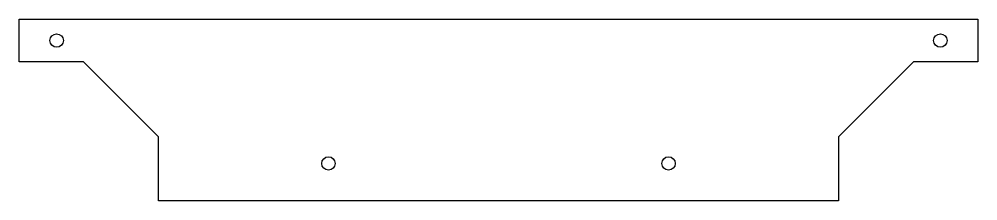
# Model space of a CAD drawing. Header units: millimetres. Extents: x -4 to 354, y -4 to 64.
import ezdxf

# ---------------------------------------------------------------- set-up
doc = ezdxf.new("R2010")
doc.units = ezdxf.units.MM
doc.layers.get('0').update_dxf_attribs({"linetype": 'CONTINUOUS'})

msp = doc.modelspace()

# ---------------------------------------------------------------- linework, layer by layer
msp.add_lwpolyline([(354, 48), (330, 48), (302, 20), (302, -4), (48, -4), (48, 20), (20, 48), (-4, 48), (-4, 64), (354, 64)], close=True)
for centre in [(10, 56), (340, 56), (111.5, 10), (238.5, 10)]:
    msp.add_circle(centre, 2.5)

doc.saveas('drawing.dxf')
